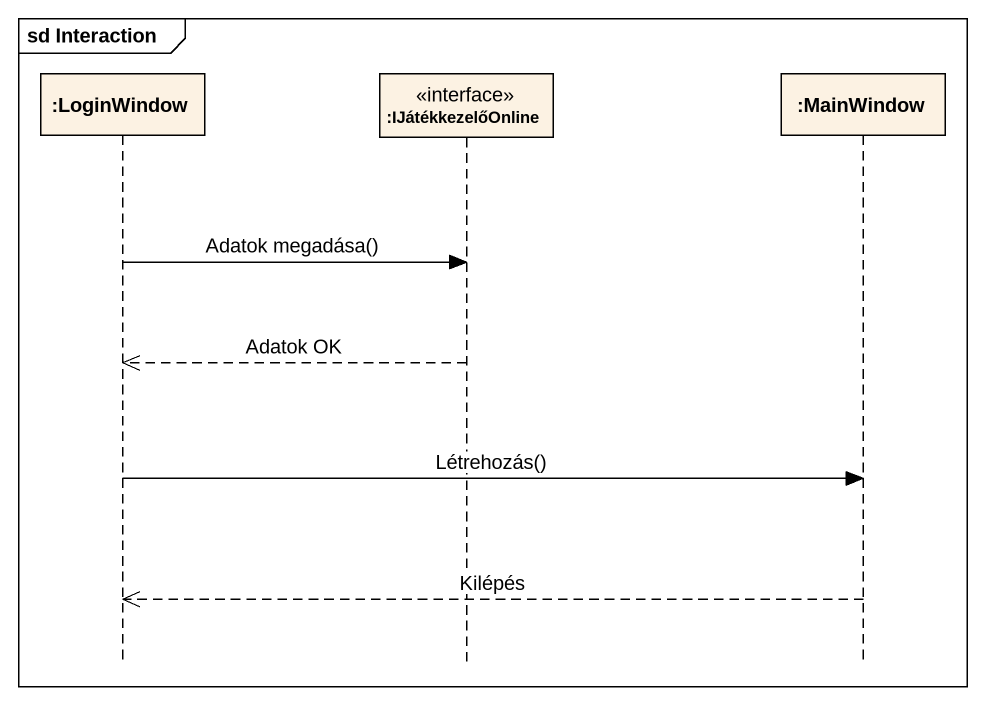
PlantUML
@startuml
mainframe sd Interaction
hide footbox
participant ":LoginWindow" as LoginWindow
participant ":IJátékkezelőOnline" as IJátékkezelőOnline <<interface>>
participant ":MainWindow" as MainWindow

LoginWindow -> IJátékkezelőOnline : Adatok megadása()
IJátékkezelőOnline -->> LoginWindow : Adatok OK
LoginWindow -> MainWindow : Létrehozás()
MainWindow -->> LoginWindow : Kilépés
@enduml
